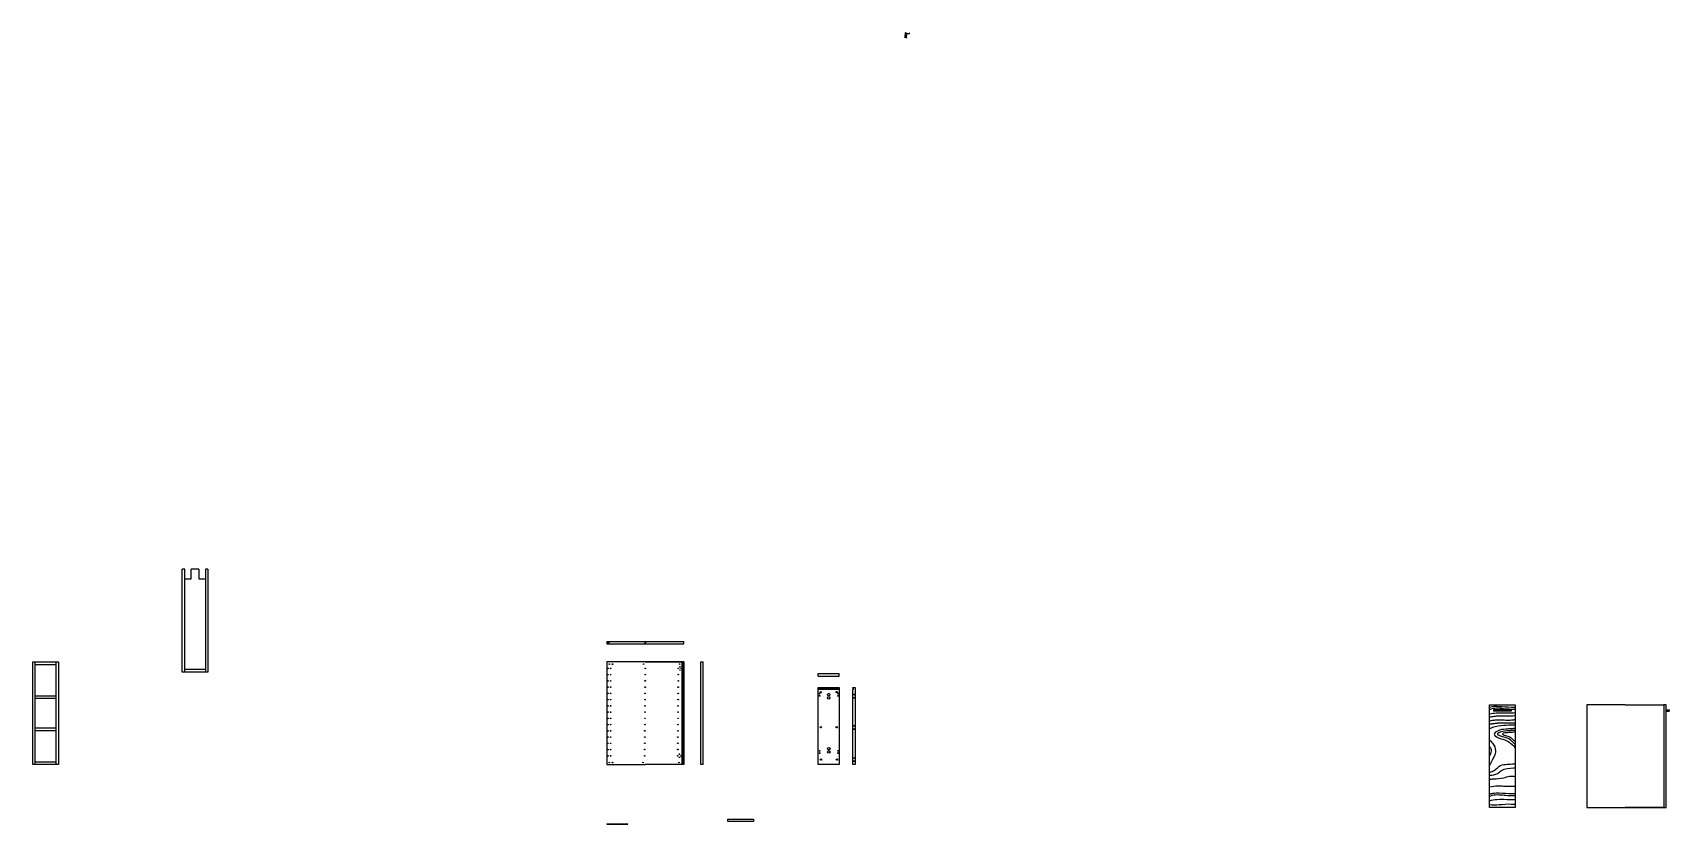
# Model space of a CAD drawing. Header units: millimetres. Extents: x 4413 to 32800, y 1732 to 15812.
# Drawn here: x 4413 to 17160, y 9649 to 15812 of the extents above; entities that cross this region are included whole.
import ezdxf

# ---------------------------------------------------------------- set-up
doc = ezdxf.new("R2010")
doc.units = ezdxf.units.MM

# ---------------------------------------------------------------- blocks, each defined once
blk = doc.blocks.new('*U1')
at = {"color": 8}
blk.add_circle((0, 0), 2.5, dxfattribs=at)
blk = doc.blocks.new('*U2')
at = {"color": 0, "linetype": 'ByBlock', "lineweight": -2, "transparency": 16777216}
for p in [(0, 0), (20, 0), (0, -48.6), (0, -97.2), (20, -48.6), (20, -97.2), (0, -145.8), (0, -194.4), (0, -243), (20, -145.8), (20, -194.4), (20, -243), (0, -291.6), (0, -340.2), (20, -291.6), (20, -340.2), (0, -388.8), (0, -437.4), (0, -486), (20, -388.8), (20, -437.4), (20, -486), (0, -534.6), (0, -583.2), (0, -631.8), (20, -534.6), (20, -583.2), (20, -631.8), (0, -680.4), (20, -680.4)]:
    blk.add_blockref('*U1', p, dxfattribs=at)
blk = doc.blocks.new('*U3')
at = {"color": 8}
blk.add_circle((0, 0), 2.5, dxfattribs=at)
blk = doc.blocks.new('*U4')
at = {"color": 0, "linetype": 'ByBlock', "lineweight": -2, "transparency": 16777216}
for p in [(0, 0), (0, -48.6), (0, -97.2), (0, -145.8), (0, -194.4), (0, -243), (0, -291.6), (0, -340.2), (0, -388.8), (0, -437.4), (0, -486), (0, -534.6), (0, -583.2), (0, -631.8), (0, -680.4)]:
    blk.add_blockref('*U3', p, dxfattribs=at)
blk = doc.blocks.new('*U5')
at = {"color": 8}
blk.add_circle((0, 0), 2.5, dxfattribs=at)
blk = doc.blocks.new('*U6')
at = {"color": 0, "linetype": 'ByBlock', "lineweight": -2, "transparency": 16777216}
for p in [(0, 0), (0, -48.6), (0, -97.2), (0, -145.8), (0, -194.4), (0, -243), (0, -291.6), (0, -340.2), (0, -388.8), (0, -437.4), (0, -486), (0, -534.6), (0, -583.2), (0, -631.8), (0, -680.4)]:
    blk.add_blockref('*U5', p, dxfattribs=at)
blk = doc.blocks.new('TRAMA')
at = {"color": 31}
for points in [[(8883, 9689), (8900, 9696), (9006, 9696), (9067, 9693), (9085, 9693)], [(8884, 9707), (8904, 9713), (8954, 9714), (9054, 9709), (9084, 9709)], [(8884, 9655), (8936, 9664), (9041, 9663), (9084, 9666)], [(8884, 9633), (8902, 9635), (8939, 9640), (9029, 9640), (9077, 9642), (9084, 9642)], [(9084, 9568), (9068, 9568), (8994, 9564), (8907, 9549), (8884, 9541)], [(8884, 9453), (8893, 9443), (8918, 9411), (8930, 9357), (8897, 9281), (8884, 9255)], [(9084, 9541), (9052, 9540), (9010, 9536), (8945, 9522), (8920, 9495), (8943, 9474), (8988, 9459), (9048, 9428), (9084, 9380), (9084, 9379)], [(9084, 9527), (9068, 9527), (9033, 9524), (8973, 9516), (8949, 9503), (8945, 9499), (8962, 9487), (9033, 9463), (9084, 9418)], [(9084, 9514), (9063, 9512), (9013, 9509), (8991, 9505), (8986, 9499), (8990, 9494), (9007, 9488), (9044, 9474), (9076, 9447), (9084, 9437)], [(8884, 9403), (8891, 9392), (8896, 9365), (8890, 9345), (8884, 9328)], [(8884, 9200), (8921, 9216), (8970, 9253), (9075, 9268), (9084, 9270)], [(8884, 9178), (8947, 9192), (8977, 9214), (9071, 9235), (9084, 9236)], [(8884, 9146), (8915, 9150), (8994, 9158), (9039, 9171), (9084, 9168)], [(8884, 9089), (8949, 9095), (8993, 9094), (9055, 9092), (9084, 9092)], [(8884, 9033), (8910, 9038), (8959, 9040), (9059, 9035), (9084, 9035)], [(8884, 9015), (8905, 9022), (9011, 9022), (9072, 9019), (9084, 9019)], [(8884, 8980), (8941, 8990), (9047, 8989), (9084, 8991)], [(8884, 8949), (8959, 8949), (9053, 8954), (9084, 8951)]]:
    blk.add_spline(points, degree=3, dxfattribs=at)
for points, knots in [([(8884, 9601), (8885, 9601), (8891, 9603), (8902, 9605), (8908, 9606), (8918, 9608), (8923, 9608), (8929, 9609), (8930, 9609), (8932, 9609), (8933, 9609), (8936, 9609), (8938, 9609), (8945, 9610), (8949, 9610), (8960, 9610), (8968, 9610), (8983, 9609), (8991, 9609), (9007, 9608), (9016, 9608), (9028, 9608), (9031, 9608), (9038, 9608), (9041, 9608), (9051, 9608), (9057, 9609), (9066, 9609), (9067, 9610), (9072, 9610), (9075, 9610), (9079, 9611), (9080, 9611), (9084, 9611)], [0, 0, 0, 0, 18.755468, 18.755468, 37.510937, 37.510937, 56.266405, 56.266405, 60.086331, 60.086331, 63.906257, 63.906257, 71.54611, 71.54611, 86.825814, 86.825814, 110.53599, 110.53599, 134.246166, 134.246166, 157.956342, 157.956342, 166.728392, 166.728392, 175.500443, 175.500443, 193.044544, 193.044544, 197.275846, 197.275846, 205.73845, 205.73845, 208.690639, 208.690639, 208.690639, 208.690639]), ([(8884, 9578), (8888, 9578), (8891, 9578), (8895, 9578), (8897, 9578), (8900, 9579), (8901, 9579), (8904, 9579), (8905, 9579), (8907, 9580), (8908, 9580), (8909, 9580), (8910, 9580), (8912, 9580), (8914, 9580), (8918, 9581), (8921, 9581), (8928, 9582), (8932, 9583), (8937, 9584), (8938, 9584), (8941, 9584), (8942, 9584), (8943, 9585), (8944, 9585), (8945, 9585), (8945, 9585), (8946, 9585), (8946, 9585), (8948, 9585), (8949, 9585), (8951, 9585), (8953, 9585), (8958, 9586), (8962, 9586), (8971, 9586), (8978, 9586), (8991, 9586), (8997, 9585), (9012, 9585), (9019, 9585), (9029, 9585), (9032, 9585), (9036, 9585), (9038, 9585), (9045, 9586), (9049, 9586), (9059, 9586), (9064, 9587), (9071, 9587), (9072, 9587), (9074, 9587), (9075, 9587), (9077, 9587), (9077, 9587), (9079, 9587), (9080, 9587), (9082, 9587), (9083, 9587), (9084, 9587), (9084, 9587), (9084, 9587)], [0, 0, 0, 0, 7.426073, 7.426073, 12.355891, 12.355891, 15.943599, 15.943599, 18.978993, 18.978993, 20.901222, 20.901222, 22.823452, 22.823452, 26.667911, 26.667911, 34.35683, 34.35683, 46.791949, 46.791949, 51.838335, 51.838335, 55.733243, 55.733243, 57.919106, 57.919106, 59.570362, 59.570362, 61.221617, 61.221617, 64.524128, 64.524128, 71.12915, 71.12915, 84.339193, 84.339193, 104.731051, 104.731051, 125.122909, 125.122909, 145.514768, 145.514768, 151.617123, 151.617123, 157.719479, 157.719479, 169.924191, 169.924191, 186.455496, 186.455496, 191.499083, 191.499083, 194.37737, 194.37737, 196.201836, 196.201836, 199.85077, 199.85077, 203.499703, 203.499703, 207.889657, 207.889657, 207.889657, 207.889657])]:
    blk.add_open_spline(points, degree=3, knots=knots, dxfattribs=at)

msp = doc.modelspace()

# ---------------------------------------------------------------- linework, layer by layer
at = {"color": 7}
for p, q in [((11209.5, 15811.9), (11207.5, 15792.9)), ((11211.5, 15811.9), (11209.5, 15811.9)), ((11211.5, 15811.9), (11211.5, 15796.9)), ((11211.5, 15796.9), (11211.5, 15811.9)), ((11214.5, 15808.9), (11214.5, 15806)), ((11218.1, 15808.9), (11214.5, 15808.9)), ((11242.5, 15808.9), (11238.9, 15808.9)), ((11242.5, 15806), (11242.5, 15808.9)), ((11207.5, 15792.9), (11207.5, 15772.9)), ((11207.5, 15772.9), (11209.5, 15772.9)), ((11209.5, 15772.9), (11209.5, 15792.9)), ((11209.5, 15792.9), (11216.5, 15792.9)), ((11211.5, 15796.9), (11216.5, 15796.9)), ((11214.5, 15806), (11216.5, 15806)), ((11216.5, 15806), (11216.5, 15796.9)), ((11216.5, 15772.9), (11218.2, 15772.9)), ((11218.2, 15791.8), (11218.1, 15806)), ((11218.2, 15772.9), (11218.2, 15774)), ((11238.9, 15806), (11242.5, 15806)), ((5577.5, 10834.6), (5577.5, 11634.6)), ((5597.5, 11634.6), (5577.5, 11634.6)), ((5597.5, 10834.6), (5597.5, 11634.6)), ((5647.5, 11559.7), (5647.5, 11634.6)), ((5707.5, 11634.6), (5647.5, 11634.6)), ((5707.5, 11634.6), (5707.5, 11559.7)), ((5757.5, 11634.6), (5757.5, 10834.6)), ((5777.5, 11634.6), (5757.5, 11634.6)), ((5777.5, 11634.6), (5777.5, 10834.6)), ((5597.5, 10834.6), (5597.5, 11559.7)), ((5597.5, 11559.7), (5647.5, 11559.7)), ((5707.5, 11559.7), (5757.5, 11559.7)), ((5757.5, 11559.7), (5757.5, 10834.6)), ((8884, 11071.4), (9484, 11071.4)), ((8884, 11053.4), (9484, 11053.4)), ((4413, 10913.8), (4613, 10913.8)), ((4413, 10113.8), (4413, 10913.8)), ((4433, 10113.8), (4433, 10913.8)), ((4433, 10893.8), (4593, 10893.8)), ((4593, 10913.8), (4593, 10113.8)), ((4613, 10913.8), (4613, 10113.8)), ((5757.5, 10854.6), (5597.5, 10854.6)), ((9484, 10913.8), (9184, 10913.8)), ((9615.8, 10913.8), (9633.8, 10913.8)), ((9615.8, 10113.8), (9615.8, 10913.8)), ((9633.8, 10113.8), (9633.8, 10913.8)), ((5777.5, 10834.6), (5577.5, 10834.6)), ((5757.5, 10834.6), (5597.5, 10834.6)), ((10531.5, 10802.4), (10531.5, 10822.4)), ((10531.5, 10822.4), (10695.5, 10822.4)), ((10531.5, 10802.4), (10695.5, 10802.4)), ((10531.5, 10713.8), (10613.5, 10713.8)), ((10531.5, 10713.8), (10695.5, 10713.8)), ((10531.5, 10113.8), (10531.5, 10713.8)), ((10695.5, 10802.4), (10695.5, 10822.4)), ((10695.5, 10713.8), (10695.5, 10113.8)), ((10799.8, 10706.8), (10799.8, 10713.8)), ((10799.8, 10713.8), (10810.8, 10713.8)), ((4433, 10650.5), (4593, 10650.5)), ((4433, 10630.5), (4593, 10630.5)), ((10805.4, 10706.8), (10799.8, 10706.8)), ((10805.4, 10699.8), (10799.8, 10699.8)), ((10805.4, 10699.8), (10805.4, 10706.8)), ((15760.2, 10580.2), (15791.2, 10580.2)), ((17134.9, 10580.2), (17116.9, 10580.2)), ((17116.9, 10580.2), (17116.9, 9780.2)), ((17134.9, 9780.2), (17134.9, 10580.2)), ((15791.2, 10539.2), (15792.2, 10540.2)), ((15791.2, 10539.2), (15791.2, 10530.2)), ((15792.2, 10529.2), (15791.2, 10530.2)), ((15929.2, 10539.2), (15928.2, 10540.2)), ((15928.2, 10529.2), (15929.2, 10530.2)), ((15929.2, 10539.2), (15929.2, 10530.2)), ((17134.9, 10529.2), (17134.9, 10540.2)), ((17134.9, 10540.2), (17134.9, 10539.2)), ((17134.9, 10540.2), (17158.9, 10540.2)), ((17134.9, 10529.2), (17158.9, 10529.2)), ((17159.9, 10539.2), (17158.9, 10540.2)), ((17158.9, 10529.2), (17159.9, 10530.2)), ((17159.9, 10539.2), (17159.9, 10530.2)), ((4593, 10397.1), (4433, 10397.1)), ((4593, 10377.1), (4433, 10377.1)), ((4613, 10113.8), (4413, 10113.8)), ((4593, 10133.8), (4433, 10133.8)), ((9633.8, 10113.8), (9615.8, 10113.8)), ((10695.5, 10113.8), (10531.5, 10113.8)), ((9826, 9689.9), (10026, 9689.9)), ((9826, 9671.9), (9826, 9689.9)), ((10026, 9689.9), (10026, 9671.9)), ((16516.9, 9780.2), (17134.9, 9780.2)), ((17116.9, 9780.2), (17134.9, 9780.2)), ((10026, 9671.9), (9826, 9671.9))]:
    msp.add_line(p, q, dxfattribs=at)
at = {"color": 8}
for p, q in [((9470, 10913.8), (9470, 10113.8)), ((9484, 10913.8), (9474, 10913.8)), ((9477, 10913.8), (9477, 10113.8)), ((10695.5, 10706.8), (10531.5, 10706.8)), ((10695.5, 10699.8), (10531.5, 10699.8)), ((17134.9, 10539.2), (17159.9, 10539.2)), ((17159.9, 10530.2), (17134.9, 10530.2)), ((8884, 9653.4), (8884, 9649.4)), ((8884, 9653.4), (9048, 9653.4)), ((8884, 9653.4), (8884, 9649.4)), ((8884, 9649.4), (9048, 9649.4)), ((9048, 9649.4), (9048, 9653.4))]:
    msp.add_line(p, q, dxfattribs=at)
at = {"color": 7}
for points in [[(8884, 11071.4), (8884, 11053.4)], [(9484, 11053.4), (9484, 11071.4)], [(10810.8, 10713.8), (10819.8, 10713.8), (10819.8, 10113.8), (10799.8, 10113.8), (10799.8, 10699.8)], [(15792.2, 10540.2), (15860.2, 10540.2), (15928.2, 10540.2)], [(15928.2, 10529.2), (15860.2, 10529.2), (15792.2, 10529.2)]]:
    msp.add_lwpolyline(points, dxfattribs=at)
for points in [[(9184, 10913.8), (8884, 10913.8), (8884, 10113.8), (9184, 10113.8)], [(9184, 10913.8), (9484, 10913.8), (9484, 10113.8), (9184, 10113.8)], [(16816.9, 10580.2), (16516.9, 10580.2), (16516.9, 9780.2), (16816.9, 9780.2)], [(16816.9, 10580.2), (17116.9, 10580.2), (17116.9, 9780.2), (16816.9, 9780.2)]]:
    msp.add_lwpolyline(points)
msp.add_lwpolyline([(15760.2, 10580.2), (15960.2, 10580.2), (15960.2, 9780.2), (15760.2, 9780.2)], close=True, dxfattribs=at)
at = {"color": 8}
for points in [[(15929.2, 10539.2), (15860.2, 10539.2), (15791.2, 10539.2)], [(15929.2, 10530.2), (15860.2, 10530.2), (15791.2, 10530.2)]]:
    msp.add_lwpolyline(points, dxfattribs=at)
for centre, radius in [((8898, 11062.4), 2.5), ((9184, 11062.4), 2.5), ((8904, 10896.2), 2.5), ((8929, 10896.2), 2.5), ((9171.5, 10896.3), 2.5), ((9451.7, 10896.3), 2.5), ((9454, 10875.4), 2.5), ((9454, 10850.4), 2.5), ((9466.5, 10862.9), 2.5), ((10541.5, 10667.3), 3.5), ((10541.5, 10650.3), 3.5), ((10551.5, 10678.8), 5), ((10612.5, 10658.8), 10), ((10612.5, 10633.8, 17.3), 10), ((10675.5, 10678.8), 5), ((10685.5, 10667.3), 3.5), ((10685.5, 10650.3), 3.5), ((10809.8, 10658.8), 3.5), ((10809.8, 10633.8), 3.5), ((10551.5, 10404.3), 5), ((10675.5, 10404.3), 5), ((10809.8, 10415.3), 3.5), ((10809.8, 10390.3), 3.5), ((10542.5, 10221), 3.5), ((10542.5, 10204), 3.5), ((10613.5, 10237.5, 17.3), 10), ((10613.5, 10212.5), 10), ((10686.5, 10221), 3.5), ((10686.5, 10204), 3.5), ((8904, 10129.1), 2.5), ((8929, 10129.1), 2.5), ((9167.1, 10129.1), 2.5), ((9446.7, 10129.2), 2.5), ((9449.6, 10195), 2.5), ((9449.6, 10170), 2.5), ((9462.1, 10182.5), 2.5), ((10552.5, 10152.8), 5), ((10676.5, 10152.8), 5), ((10809.8, 10165.3), 3.5), ((10809.8, 10140.3), 3.5)]:
    msp.add_circle(centre, radius, dxfattribs=at)
at = {"color": 7}
for centre, radius, start, end in [((11228.5, 15840.2), 32.9, 251.56582, 288.43418), ((11231.7, 15782.9), 18.2, 146.60151, 213.39849), ((11231.7, 15782.9), 16.2, 146.60151, 213.39849), ((11228.5, 15837.2), 32.9, 251.56582, 288.43418)]:
    msp.add_arc(centre, radius, start, end, dxfattribs=at)

# ---------------------------------------------------------------- block references
at = {"color": 8}
msp.add_blockref('*U2', (8894, 10862.7), dxfattribs=at)
at = {"color": 8, "rotation": 359.6277641553115}
for name, p in [('*U6', (9184, 10862.9)), ('*U4', (9441.5, 10862.9))]:
    msp.add_blockref(name, p, dxfattribs=at)
at = {"color": 31}
msp.add_blockref('TRAMA', (6876.2, 853), dxfattribs=at)

doc.saveas('drawing.dxf')
